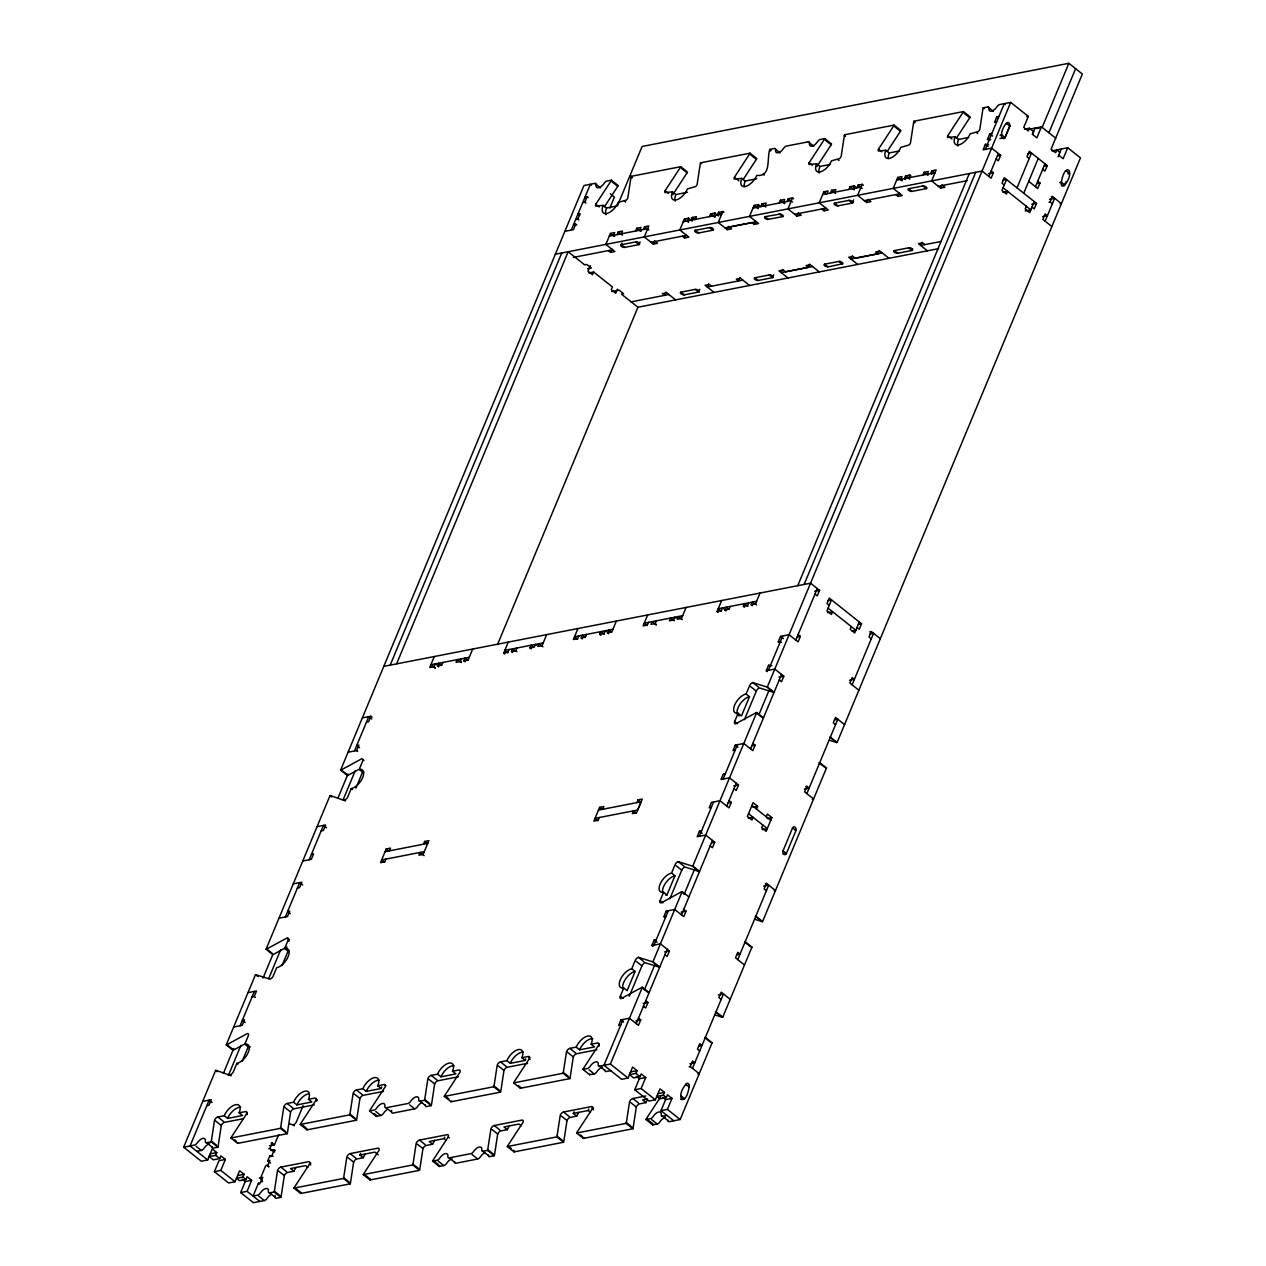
<?xml version="1.0" encoding="UTF-8"?>
<svg xmlns="http://www.w3.org/2000/svg" width="1266" height="1266" viewBox="0 0 1266 1266"><rect width="100%" height="100%" fill="white"/><g stroke="black" fill="none" stroke-linecap="round" stroke-linejoin="round"><path stroke-width="1.5" d="M391.621 1110.345L391.621 1112.339A3.307 1.63 -51.5 0 0 392.871 1113.115L414.662 1108.858A3.307 1.63 -51.5 0 0 416.846 1107.418L418.65 1105.076A6.615 3.26 -51.5 0 1 421.625 1102.686M425.487 1105.076L425.487 1105.74A3.307 1.63 -51.5 0 0 426.737 1106.516L431.231 1105.629A3.307 1.63 -51.5 0 0 431.469 1104.87L434.665 1083.933A3.307 1.63 -51.5 0 1 437.941 1080.768L458.292 1076.796M454.636 1161.808L454.636 1162.473A3.307 1.63 -51.5 0 0 455.887 1163.248L477.693 1158.991A3.307 1.63 -51.5 0 0 479.861 1157.551L481.666 1155.193A6.615 3.26 -51.5 0 1 484.656 1152.82M509.47 1125.854A11.568 5.697 -51.5 0 0 507.381 1129.652L500.972 1130.886A3.307 1.63 -51.5 0 0 497.696 1134.051L494.5 1154.988A3.307 1.63 -51.5 0 1 494.262 1155.763L489.768 1156.633A3.307 1.63 -51.5 0 1 488.518 1155.874L488.518 1155.193M231.251 1075.689L216.169 1070.403A3.307 1.63 -51.5 0 0 215.616 1070.403L183.649 1147.202L194.537 1145.081A3.307 1.63 -51.5 0 0 197.322 1142.85A6.615 3.26 -51.5 0 1 202.861 1138.403A6.615 3.26 -51.5 0 1 205.361 1141.283A3.307 1.63 -51.5 0 0 206.611 1142.723L211.121 1141.853A3.307 1.63 -51.5 0 0 211.359 1141.077L214.54 1120.141A3.307 1.63 -51.5 0 1 217.831 1116.976L224.224 1115.726A11.568 5.697 -51.5 0 1 235.698 1104.664A11.568 5.697 -51.5 0 1 239.163 1112.814L242.534 1115.504L227.595 1118.416L224.224 1115.726M243.072 1118.748L224.573 1122.341A3.307 1.63 -51.5 0 0 221.297 1125.506L218.1 1146.442A3.307 1.63 -51.5 0 1 217.863 1147.218L213.368 1148.088A3.307 1.63 -51.5 0 1 212.118 1146.648M239.163 1112.814L245.557 1111.564A3.307 1.63 -51.5 0 1 246.554 1113.906L231.346 1137.185A3.307 1.63 -51.5 0 0 230.918 1137.992L280.419 1128.338A3.307 1.63 -51.5 0 0 280.656 1127.579L283.853 1106.626A3.307 1.63 -51.5 0 1 287.129 1103.461L293.538 1102.227A11.568 5.697 -51.5 0 1 305.011 1091.15A11.568 5.697 -51.5 0 1 308.477 1099.315L311.847 1101.99L296.909 1104.902L293.538 1102.227M259.419 1178.013L262.822 1177.348L260.543 1182.84L258.406 1183.267L253.073 1196.085L257.568 1195.199A3.307 1.63 -51.5 0 0 260.337 1192.983A6.615 3.26 -51.5 0 1 265.892 1188.537A6.615 3.26 -51.5 0 1 268.392 1191.417A3.307 1.63 -51.5 0 0 269.642 1192.857L274.136 1191.971A3.307 1.63 -51.5 0 0 274.374 1191.211L277.571 1170.275A3.307 1.63 -51.5 0 1 280.846 1167.11L308.587 1161.697A3.307 1.63 -51.5 0 1 309.584 1164.024L310.708 1164.926M314.221 1104.87L293.886 1108.842A3.307 1.63 -51.5 0 0 290.61 1112.007L287.414 1132.943A3.307 1.63 -51.5 0 1 287.176 1133.703L237.676 1143.356L230.918 1137.992M296.102 1167.442A11.568 5.697 -51.5 0 0 293.997 1171.224L287.604 1172.474A3.307 1.63 -51.5 0 0 284.328 1175.639L281.131 1196.576A3.307 1.63 -51.5 0 1 280.894 1197.351L276.399 1198.222A3.307 1.63 -51.5 0 1 275.149 1196.781A6.615 3.26 -51.5 0 0 275.149 1195.452M308.477 1099.315L314.87 1098.065A3.307 1.63 -51.5 0 1 315.867 1100.391L300.643 1123.67A3.307 1.63 -51.5 0 0 300.232 1124.477L349.733 1114.84A3.307 1.63 -51.5 0 0 349.97 1114.064L353.167 1093.128A3.307 1.63 -51.5 0 1 356.442 1089.963L362.851 1088.713A11.568 5.697 -51.5 0 1 374.309 1077.635A11.568 5.697 -51.5 0 1 377.774 1085.801L381.161 1088.491A11.568 5.697 -51.5 0 0 381.715 1086.924M309.584 1164.024L294.361 1187.318A3.307 1.63 -51.5 0 0 293.949 1188.109L343.45 1178.472A3.307 1.63 -51.5 0 0 343.687 1177.697L346.884 1156.76A3.307 1.63 -51.5 0 1 350.16 1153.595L377.901 1148.183A3.307 1.63 -51.5 0 1 378.882 1150.525L363.674 1173.804A3.307 1.63 -51.5 0 0 363.263 1174.611L370.004 1179.975L419.505 1170.338A3.307 1.63 -51.5 0 0 419.758 1169.562L422.939 1148.626A3.307 1.63 -51.5 0 1 426.215 1145.461L432.624 1144.211A11.568 5.697 -51.5 0 1 434.729 1140.429M383.535 1091.371L363.2 1095.327A3.307 1.63 -51.5 0 0 359.924 1098.492L356.727 1119.429A3.307 1.63 -51.5 0 1 356.49 1120.204L306.989 1129.858L300.232 1124.477M365.415 1153.927A11.568 5.697 -51.5 0 0 363.31 1157.725L356.917 1158.96A3.307 1.63 -51.5 0 0 353.641 1162.125L350.445 1183.077A3.307 1.63 -51.5 0 1 350.207 1183.837L300.707 1193.49L293.949 1188.109M363.263 1174.611L412.763 1164.957A3.307 1.63 -51.5 0 0 413.001 1164.198L416.197 1143.245A3.307 1.63 -51.5 0 1 419.473 1140.096L447.215 1134.684A3.307 1.63 -51.5 0 1 448.196 1137.01L449.319 1137.912M377.774 1085.801L384.184 1084.551A3.307 1.63 -51.5 0 1 385.165 1086.893L369.957 1110.171A3.307 1.63 -51.5 0 0 369.545 1110.978L374.04 1110.092A3.307 1.63 -51.5 0 0 376.208 1108.652L378.028 1106.31A6.615 3.26 -51.5 0 1 384.864 1104.965L384.864 1106.975A3.307 1.63 -51.5 0 0 386.114 1107.75L407.921 1103.493A3.307 1.63 -51.5 0 0 410.089 1102.053L411.893 1099.695A6.615 3.26 -51.5 0 1 418.745 1098.366L418.73 1100.376A3.307 1.63 -51.5 0 0 419.98 1101.135L424.49 1100.265A3.307 1.63 -51.5 0 0 424.727 1099.489L427.924 1078.553A3.307 1.63 -51.5 0 1 431.2 1075.388L437.593 1074.138A11.568 5.697 -51.5 0 1 449.066 1063.076A11.568 5.697 -51.5 0 1 452.532 1071.242L455.902 1073.916L440.979 1076.828L437.593 1074.138M672.8 194.679L687.058 172.856A3.307 1.63 -51.5 0 0 687.485 172.049L680.728 166.685L631.228 176.322A3.307 1.63 -51.5 0 0 630.99 177.098L627.794 198.034A3.307 1.63 -51.5 0 1 626.354 200.091L618.109 202.449A11.568 5.713 -51.5 0 1 606.636 213.527A11.568 5.713 -51.5 0 1 603.17 205.361L595.606 206.089A3.307 1.63 -51.5 0 1 595.78 204.269L611.003 180.991A3.307 1.63 -51.5 0 0 611.415 180.183L618.172 185.564A3.307 1.63 -51.5 0 1 617.761 186.355L604.436 206.738M452.532 1071.242L458.925 1069.992A3.307 1.63 -51.5 0 1 459.922 1072.318L444.714 1095.596A3.307 1.63 -51.5 0 0 444.287 1096.403L493.787 1086.75A3.307 1.63 -51.5 0 0 494.041 1085.991L497.221 1065.054A3.307 1.63 -51.5 0 1 500.497 1061.889L506.906 1060.639A11.568 5.697 -51.5 0 1 518.38 1049.561A11.568 5.697 -51.5 0 1 521.845 1057.727L525.216 1060.417A11.568 5.697 -51.5 0 0 525.77 1058.851M448.196 1137.01L432.988 1160.289A3.307 1.63 -51.5 0 0 432.561 1161.096L437.071 1160.226A3.307 1.63 -51.5 0 0 439.239 1158.786L441.043 1156.428A6.615 3.26 -51.5 0 1 447.895 1155.098L447.879 1157.092A3.307 1.63 -51.5 0 0 449.145 1157.868L470.936 1153.627A3.307 1.63 -51.5 0 0 473.104 1152.187L474.924 1149.829A6.615 3.26 -51.5 0 1 481.76 1148.499L481.76 1150.493A3.307 1.63 -51.5 0 0 483.011 1151.269L487.505 1150.398A3.307 1.63 -51.5 0 0 487.742 1149.623L490.939 1128.686A3.307 1.63 -51.5 0 1 494.215 1125.521L521.956 1120.109A3.307 1.63 -51.5 0 1 522.953 1122.451L507.729 1145.73A3.307 1.63 -51.5 0 0 507.318 1146.537L514.075 1151.902L563.576 1142.248A3.307 1.63 -51.5 0 0 563.813 1141.489L567.01 1120.552A3.307 1.63 -51.5 0 1 570.286 1117.387L576.679 1116.137A11.568 5.697 -51.5 0 1 578.784 1112.339M527.606 1063.298L507.255 1067.254A3.307 1.63 -51.5 0 0 503.979 1070.419L500.782 1091.355A3.307 1.63 -51.5 0 1 500.545 1092.131L451.044 1101.768L444.287 1096.403M521.845 1057.727L528.239 1056.477A3.307 1.63 -51.5 0 1 529.235 1058.803L514.012 1082.098A3.307 1.63 -51.5 0 0 513.6 1082.889L563.101 1073.252A3.307 1.63 -51.5 0 0 563.338 1072.476L566.535 1051.54A3.307 1.63 -51.5 0 1 569.811 1048.375L576.22 1047.124A11.568 5.697 -51.5 0 1 587.693 1036.063A11.568 5.697 -51.5 0 1 591.159 1044.213L594.529 1046.903L579.591 1049.815L576.22 1047.124M507.318 1146.537L556.818 1136.884A3.307 1.63 -51.5 0 0 557.056 1136.108L560.252 1115.172A3.307 1.63 -51.5 0 1 563.528 1112.007L591.269 1106.611A3.307 1.63 -51.5 0 1 592.251 1108.937L593.39 1109.839M596.903 1049.783L576.568 1053.755A3.307 1.63 -51.5 0 0 573.292 1056.904L570.096 1077.857A3.307 1.63 -51.5 0 1 569.858 1078.616L520.358 1088.269L513.6 1082.889M813.848 146.302L808.214 141.839L786.408 146.081A3.307 1.63 -51.5 0 0 784.24 147.521L783.638 148.312A6.615 3.26 -51.5 0 1 778.099 152.759A6.615 3.26 -51.5 0 1 775.599 149.879A3.307 1.63 -51.5 0 0 774.349 148.439L769.76 149.515A3.276 1.614 -51.5 0 0 769.601 150.084C766.769 158.946 771.405 176.892 756.736 175.436A11.568 5.697 -51.5 0 1 745.263 186.498A11.568 5.697 -51.5 0 1 741.797 178.348L734.217 179.076A3.307 1.63 -51.5 0 1 734.407 177.256L749.614 153.977A3.307 1.63 -51.5 0 0 750.042 153.17L756.783 158.535A3.307 1.63 -51.5 0 1 756.372 159.342L743.063 179.725M592.251 1108.937L577.043 1132.215A3.307 1.63 -51.5 0 0 576.631 1133.023L626.132 1123.369A3.307 1.63 -51.5 0 0 626.369 1122.61L629.566 1101.673A3.307 1.63 -51.5 0 1 632.842 1098.508L645.787 1095.976M646.91 1100.724A11.568 5.697 -51.5 0 0 645.992 1102.623L639.599 1103.873A3.307 1.63 -51.5 0 0 636.307 1107.038L633.127 1127.974A3.307 1.63 -51.5 0 1 632.889 1128.75L583.389 1138.387L576.631 1133.023M887.118 151.635L900.427 131.268A3.307 1.63 -51.5 0 0 900.854 130.461L894.097 125.097L844.596 134.75A3.307 1.63 -51.5 0 0 844.359 135.509L841.162 156.446A3.307 1.63 -51.5 0 1 839.722 158.519L831.477 160.861A11.568 5.697 -51.5 0 1 820.02 171.939A11.568 5.697 -51.5 0 1 816.554 163.773L808.974 164.517A3.307 1.63 -51.5 0 1 809.164 162.681L824.372 139.402A3.307 1.63 -51.5 0 0 824.783 138.611L831.54 143.976A3.307 1.63 -51.5 0 1 831.129 144.783L816.855 166.606M956.431 138.136L969.74 117.754A3.307 1.63 -51.5 0 0 970.152 116.963L963.41 111.582L913.91 121.235A3.244 1.598 -51.5 0 0 913.704 121.821L910.476 142.947A3.307 1.63 -51.5 0 1 909.035 145.004L900.791 147.362A11.568 5.697 -51.5 0 1 889.318 158.424A11.568 5.697 -51.5 0 1 885.852 150.274L878.288 151.002A3.307 1.63 -51.5 0 1 878.462 149.182L893.685 125.904A3.307 1.63 -51.5 0 0 894.097 125.097M1009.952 125.73C1008.543 115.981 1000.583 130.873 1001.675 134.829A2.485 1.867 78.9 0 0 1002.498 138.231A2.485 1.867 78.9 0 0 1005.046 137.503L1009.952 125.73L1005.046 137.503L999.934 138.516M993.335 111.329L987.717 106.85L983.144 107.927A3.276 1.614 -51.5 0 0 982.97 108.496L979.789 129.433A3.307 1.63 -51.5 0 1 978.349 131.506L970.104 133.848A11.568 5.713 -51.5 0 1 958.631 144.925A11.568 5.713 -51.5 0 1 955.165 136.76L947.585 137.488A3.307 1.63 -51.5 0 1 947.775 135.668L962.983 112.389A3.307 1.63 -51.5 0 0 963.41 111.582M243.832 1044.497L233.64 1050.036A3.307 1.63 -51.5 0 1 232.976 1050.274L226.234 1044.893L255.431 974.741A3.307 1.63 -51.5 0 1 256.001 974.741L269.943 979.124A3.307 1.63 -51.5 0 0 273.219 975.959L276.653 967.73A11.568 5.697 -51.5 0 0 288.126 956.653A11.568 5.697 -51.5 0 0 284.66 948.487L288.094 940.242A3.307 1.63 -51.5 0 0 287.097 937.916L266.715 948.994A3.307 1.63 -51.5 0 1 266.05 949.231L272.807 954.611A3.307 1.63 -51.5 0 0 273.456 954.374L287.05 946.984M266.05 949.231L329.983 795.649A3.307 1.63 -51.5 0 1 330.537 795.649L345.618 800.935M358.199 769.728L348.008 775.283A3.307 1.63 -51.5 0 1 347.359 775.504L340.601 770.139L583.942 185.532L594.846 183.412L600.48 187.89M240.081 1025.745L254.371 991.405M285.356 916.98L299.646 882.639L302.653 885.029M309.189 859.741L323.479 825.4L326.486 827.79M354.448 750.991L368.754 716.635L371.745 719.025M390.197 665.125L561.756 252.978M571.283 230.08L590.352 184.298L591.475 185.184M252.092 996.896L254.229 996.484L256.507 990.993L247.978 992.655M348.055 752.226L356.585 750.564L358.879 745.073L356.743 745.484L359.56 747.731M372.014 717.126L370.891 716.224L368.596 721.715L366.46 722.142M576.837 225.063L575.698 224.177L573.419 229.668L564.889 231.33M575.666 219.556L577.802 219.145L580.097 213.637L577.961 214.065L579.638 215.394M582.724 202.607L584.86 202.196L587.139 196.705L588.263 197.591M223.417 1073.267L233.719 1048.485M263.059 978.032L272.855 954.469M338.18 797.533L347.992 773.969M396.59 663.875L568.149 251.728L584.67 264.879L586.807 264.467L591.317 268.044L587.582 268.772M228.339 1075.562L240.856 1045.463M268.693 978.586L280.767 949.595M343.086 799.906L355.145 770.915M226.234 1044.893A3.307 1.63 -51.5 0 0 226.883 1044.672L247.281 1033.578A3.307 1.63 -51.5 0 1 248.263 1035.92L244.829 1044.149A11.568 5.697 -51.5 0 1 248.294 1052.315A11.568 5.697 -51.5 0 1 236.837 1063.393L233.403 1071.637A3.307 1.63 -51.5 0 1 230.127 1074.802M340.601 770.139A3.307 1.63 -51.5 0 0 341.25 769.902L361.649 758.825A3.307 1.63 -51.5 0 1 362.646 761.151L359.212 769.396A11.568 5.697 -51.5 0 1 362.677 777.561A11.568 5.697 -51.5 0 1 351.204 788.623L347.77 796.868A3.307 1.63 -51.5 0 1 344.494 800.033M242.202 1061.272L248.215 1046.84A11.568 5.697 -51.5 0 1 250.415 1046.887M282.033 965.594L288.031 951.177A11.568 5.697 -51.5 0 1 289.202 951.067M355.92 788.101L362.582 772.086A11.568 5.697 -51.5 0 1 363.753 771.975M183.649 1147.202L201.278 1161.223L207.671 1159.973L212.245 1148.99L216.755 1152.566L215.616 1155.32L209.206 1156.57L210.346 1153.817L216.755 1152.566M609.832 208.083L614.406 197.1L610.307 193.825M590.288 265.686L588.01 271.177L592.504 274.754L593.643 272.016L612.412 286.923L611.256 289.677L615.767 293.253L617.476 289.139M209.206 1156.57L213.337 1159.846L219.73 1158.596L220.885 1155.842L225.38 1159.434L220.806 1170.417L214.413 1171.667L218.986 1160.685L225.38 1159.434M617.65 205.234L642.115 146.46L1068.852 63.3L1082.351 74.045L1051.097 149.151L1055.591 152.727L1056.746 149.974L1059.769 152.395M434.285 656.532L429.712 667.514L433.985 666.691L435.108 667.578M605.86 244.401L610.418 233.403L614.69 232.564L613.551 235.318L614.675 236.204M433.985 666.691L435.124 663.938L436.248 664.84M438.669 666.897L437.545 665.995L438.685 663.242L441.502 665.489M617.112 234.621L618.251 231.868L622.508 231.045L621.369 233.783M608.345 250.605L610.608 252.393L611.969 249.101M442.958 662.419L441.802 665.156L437.545 665.995M622.002 243.072L621.068 244.813A2.5 1.092 22.6 0 0 620.688 245.351A2.5 1.092 22.6 0 0 621.97 246.759A2.5 1.092 22.6 0 0 624.391 247.456L639.203 244.56A2.5 1.092 22.6 0 0 639.567 244.037L639.504 243.768A2.5 1.092 22.6 0 0 637.637 242.281M214.413 1171.667L228.624 1182.982L235.033 1181.732L239.606 1170.749L244.101 1174.326L242.961 1177.063L236.568 1178.314L239.591 1180.735L246 1179.485L247.139 1176.731L251.649 1180.323L247.06 1191.306L240.667 1192.556L245.24 1181.558L251.649 1180.323M635.595 231.013L636.735 228.276L641.007 227.437L639.868 230.19L640.992 231.077M461.267 662.308L457.168 659.649L456.029 662.387L460.302 661.564L461.441 658.811M464.986 661.754L463.862 660.868L465.002 658.114L467.819 660.361M643.413 229.494L644.568 226.741L648.825 225.918L644.267 236.916L653.272 244.085L657.545 243.246L655.297 241.458M389.342 850.847L390.498 848.109L386.225 848.932L380.496 862.684L384.769 861.845L385.908 859.092M640.074 241.901L638.934 244.639L635.548 241.948L621.321 244.718L624.692 247.408M472.693 649.047L468.119 660.029L463.862 660.868M268.819 1148.705L269.88 1148.499L272.174 1143.008L274.421 1144.796L278.662 1134.589M270.56 1163.058L267.743 1160.827L269.848 1155.779L273.108 1156.269M271.984 1155.367L274.263 1149.876L275.387 1150.762M653.272 244.085L654.649 240.777M303.112 1105.693L296.418 1121.755A3.307 1.63 -51.5 0 1 293.142 1124.92L289.661 1123.828M497.491 644.6L637.937 307.227L621.448 294.123L623.568 293.696L619.074 290.12L611.605 291.576M423.493 844.2L424.632 841.447L428.889 840.624L423.176 854.36L418.904 855.199L420.059 852.445L424.11 855.674M504.817 654L503.678 653.098L508.267 642.115M689.78 219.05L688.657 218.148L684.4 218.986L679.826 229.985L688.831 237.153L684.574 237.976L682.327 236.188M509.09 649.521L507.951 652.275L503.678 653.098M687.517 220.901L688.657 218.148M512.635 652.481L511.511 651.579L512.651 648.825L515.468 651.072M695.335 219.382L696.49 216.628L692.217 217.451L691.078 220.205L692.201 221.107M684.574 237.976L685.95 234.685M511.511 651.579L515.768 650.74L516.924 648.002M665.995 292.066L664.618 295.358L662.371 293.57L666.644 292.747L675.648 299.9M531.119 648.872L529.995 647.97L531.15 645.233L532.828 646.578M709.561 216.597L710.701 213.859L714.974 213.02L716.097 213.922M714.974 213.02L713.834 215.774L714.958 216.66M723.93 212.387L722.807 211.501L718.534 212.324L717.395 215.078L718.518 215.98M546.659 634.63L542.085 645.613L537.828 646.451L538.968 643.698L542.908 646.831M722.807 211.501L718.233 222.499L727.238 229.668L731.511 228.829L729.263 227.041L752.004 222.594L754.251 224.383L758.524 223.544L749.519 216.391L754.093 205.393L758.366 204.57L759.489 205.456M680.981 292.177L680.712 292.256A2.5 1.092 22.6 0 0 681.045 293.823A2.5 1.092 22.6 0 0 684.036 294.899L698.579 292.082L699.718 289.328M727.238 229.668L728.615 226.361M708.596 283.885L707.283 287.034L742.841 280.103M577.945 628.522L573.387 639.52L577.66 638.681L578.799 635.943M757.21 207.308L758.366 204.57M582.328 638.887L581.205 638.001L582.36 635.247L585.161 637.478M760.771 206.627L761.91 203.873L766.183 203.051L765.044 205.788M754.251 224.383L755.628 221.091M586.617 634.408L585.478 637.162L581.205 638.001M739.961 277.65L738.584 280.941L736.337 279.153L740.61 278.33L749.614 285.483M600.828 635.295L599.704 634.393L600.844 631.639L604.214 634.329M779.27 203.019L780.41 200.265L784.683 199.442L783.527 202.18L784.651 203.082M608.645 633.76L607.522 632.873L608.661 630.12L611.478 632.351M787.088 201.5L788.227 198.746L792.5 197.907L793.624 198.809M616.352 621.036L611.795 632.035L607.522 632.873M792.5 197.907L787.927 208.906L796.931 216.059L801.204 215.236L798.941 213.448M796.931 216.059L798.308 212.767M773.684 274.912L772.545 277.665L758.318 280.435L754.694 277.84M782.562 269.484L781.249 272.617L812.55 266.525M647.654 614.944L643.081 625.942L647.353 625.103L648.493 622.35M826.92 193.73L828.059 190.976L823.802 191.815L819.229 202.813L828.233 209.982L823.976 210.805L821.729 209.017M830.48 193.033L831.62 190.296L835.892 189.457L834.737 192.21M823.976 210.805L825.337 207.513M656.279 625.024L652.053 621.669L650.914 624.407L655.171 623.584L656.326 620.831M788.022 277.998L779.017 270.845L783.29 270.006L785.537 271.794L808.309 267.379L809.686 264.072M848.964 189.441L850.103 186.688L854.376 185.849L855.5 186.751M854.376 185.849L853.237 188.602L854.36 189.504M856.797 187.906L857.937 185.168L862.193 184.33L863.333 185.232M602.711 809.275L603.866 806.521L599.593 807.36L593.881 821.096L598.138 820.257L599.293 817.519M838.076 205.836L837.76 205.867A2.5 1.092 22.6 0 1 834.769 204.791A2.5 1.092 22.6 0 1 834.421 203.209L838.06 205.82L852.303 203.066L853.601 199.901M686.061 607.458L681.488 618.457L677.231 619.28L678.37 616.542L682.311 619.675M862.193 184.33L857.636 195.328L866.64 202.497L870.913 201.658L868.666 199.87M866.64 202.497L868.017 199.205M852.255 255.89L850.958 259.039L882.244 252.931M636.861 802.612L638.001 799.875L642.273 799.036L636.545 812.772L632.288 813.611L633.427 810.857L636.133 813.009M718.186 612.412L717.062 611.525L721.636 600.527M902.009 180.215L900.886 179.313L902.025 176.575L897.768 177.398L893.21 188.397L902.215 195.565L897.942 196.388L895.695 194.6M726.004 610.892L724.88 609.99L726.019 607.253L728.836 609.484M910.982 175.942L909.858 175.04L905.586 175.879L904.446 178.617L905.57 179.519M897.942 196.388L899.319 193.097M730.292 606.414L729.153 609.168L724.88 609.99M908.703 177.794L909.858 175.04M938.628 248.627L857.699 264.404L848.726 257.267L852.999 256.428L855.246 258.232L877.987 253.786L879.364 250.478M744.503 607.284L743.364 606.398L744.519 603.645L747.889 606.335M922.93 175.024L924.085 172.271L928.342 171.432L927.203 174.186M748.776 602.806L747.636 605.559L743.364 606.398M752.32 605.765L751.197 604.863L752.336 602.125L755.153 604.357M931.618 180.911L936.175 169.913L931.903 170.752L930.763 173.489L931.887 174.392M751.197 604.863L755.47 604.04L760.043 593.042M912.628 248.848L911.931 250.494L897.404 253.311A2.5 1.092 22.6 0 1 894.413 252.235A2.5 1.092 22.6 0 1 894.065 250.652L908.893 247.788M931.602 180.911L940.622 188.08L941.983 184.789M921.965 242.312L920.651 245.446L941.239 241.442M648.445 992.845A3.307 1.63 -51.5 0 1 649.11 992.607L642.353 987.243A3.307 1.63 -51.5 0 0 641.688 987.48L621.305 998.558A3.307 1.63 -51.5 0 1 620.308 996.231L623.742 987.986A11.568 5.697 -51.5 0 1 620.277 979.821A11.568 5.697 -51.5 0 1 631.75 968.759L635.184 960.514A3.307 1.63 -51.5 0 1 638.46 957.349L652.401 961.733A3.307 1.63 -51.5 0 0 652.971 961.733L659.713 967.097A3.307 1.63 -51.5 0 1 659.159 967.113L645.201 962.714A3.307 1.63 -51.5 0 0 641.925 965.879L629.297 996.247M688.609 897.04A3.307 1.63 -51.5 0 1 688.926 896.945L682.168 891.581A3.307 1.63 -51.5 0 0 681.519 891.802L661.121 902.895A3.307 1.63 -51.5 0 1 660.124 900.569L663.558 892.324A11.568 5.697 -51.5 0 1 660.092 884.159A11.568 5.697 -51.5 0 1 671.566 873.081L675 864.836A3.307 1.63 -51.5 0 1 678.275 861.687L692.233 866.071A3.307 1.63 -51.5 0 0 692.787 866.071L699.544 871.435A3.307 1.63 -51.5 0 1 698.974 871.451L685.033 867.052A3.307 1.63 -51.5 0 0 681.757 870.217L669.856 898.797M762.812 718.091A3.307 1.63 -51.5 0 1 763.477 717.854L756.72 712.473A3.307 1.63 -51.5 0 0 756.071 712.711L735.673 723.804A3.307 1.63 -51.5 0 1 734.676 721.462L738.11 713.217A11.568 5.697 -51.5 0 1 734.644 705.067A11.568 5.697 -51.5 0 1 746.117 693.99L749.551 685.745A3.307 1.63 -51.5 0 1 752.827 682.58L766.785 686.979A3.307 1.63 -51.5 0 0 767.338 686.979L774.096 692.344A3.307 1.63 -51.5 0 1 773.526 692.344L759.584 687.96A3.307 1.63 -51.5 0 0 756.308 691.125L744.408 719.689M631.75 968.759L635.121 971.433L627.113 990.677L623.742 987.986M665.758 895.109A11.568 5.697 -51.5 0 0 666.945 894.999L674.952 875.771L671.566 873.081M746.117 693.99L749.488 696.68L741.496 715.907L738.11 713.217M797.738 585.699L969.297 173.553M638.491 1018.117L640.738 1019.905L638.444 1025.397L629.439 1018.244L620.91 1019.905L618.631 1025.397L620.751 1024.985M653.019 946.382L651.879 945.496L654.174 939.989L656.31 939.578M665.014 917.533L663.89 916.647L666.185 911.14L674.715 909.479L683.719 916.647L686.014 911.156L683.751 909.352M701.586 830.812L699.449 831.24L697.155 836.731L705.7 835.069L714.704 842.222L712.41 847.729L710.163 845.941M752.859 743.364L755.106 745.152L752.827 750.643L743.822 743.474L735.277 745.152L732.998 750.643L735.135 750.232M767.386 671.629L766.262 670.727L768.541 665.236L771.801 665.71M779.397 642.78L778.274 641.878L780.552 636.387L789.082 634.725L798.086 641.878L800.381 636.387L798.134 634.598M988.635 144.815L985.375 144.34L983.096 149.831L991.626 148.169L1000.631 155.322L998.336 160.829L996.089 159.025M988.604 140.194L987.48 139.292L989.759 133.8L991.895 133.389M998.953 116.44L996.817 116.852L994.522 122.359L996.658 121.932M623.046 1019.494L603.977 1065.276L621.622 1079.312L628.015 1078.062L632.589 1067.064L637.099 1070.656L635.943 1073.394L629.55 1074.644L630.69 1071.891L637.099 1070.656M654.016 945.069L668.321 910.729M699.291 836.32L713.597 801.964M723.123 779.081L737.413 744.725M768.399 670.315L782.689 635.975M804.132 584.449L975.69 172.318M985.217 149.42L1004.286 103.622L1010.679 102.372L1028.324 116.393L1023.735 127.391L1028.245 130.968L1029.385 128.214L1033.515 131.506L1032.376 134.243L1036.87 137.836L1041.443 126.837L1055.67 138.152M591.159 1044.213L597.552 1042.978A3.307 1.63 -51.5 0 1 598.549 1045.305L583.325 1068.583A3.307 1.63 -51.5 0 0 582.914 1069.39L587.408 1068.504A3.307 1.63 -51.5 0 0 590.193 1066.288A6.615 3.26 -51.5 0 1 595.732 1061.842A6.615 3.26 -51.5 0 1 598.232 1064.722A3.307 1.63 -51.5 0 0 599.483 1066.162L610.386 1064.041L642.353 987.243M652.971 961.733L682.168 891.581M692.787 866.071L756.72 712.473M767.338 686.979L1010.679 102.372M644.489 989.569L654.807 964.787M684.146 894.302L694.702 868.919M759.284 713.802L769.079 690.239M636.197 1023.608L667.182 949.199M681.472 914.859L712.442 840.434M726.747 806.094L736.274 783.195M750.564 748.855L781.549 674.43M795.839 640.09L817.282 588.579M988.841 176.433L998.383 153.534M645.723 1000.71L647.986 1002.514L645.692 1008.005L643.445 1006.217M651.879 945.496L660.425 943.835L669.429 950.988L667.135 956.479L664.887 954.691M729.026 800.603L731.289 802.391L728.994 807.882L719.99 800.729L711.46 802.391L709.166 807.882L711.302 807.471M725.402 773.573L723.282 774.001L720.987 779.492L729.517 777.83L738.521 784.983L736.242 790.475L733.979 788.686M766.262 670.727L774.792 669.065L783.796 676.234L781.502 681.725L779.255 679.937M383.788 666.375L810.541 583.199L819.545 590.367L817.25 595.859L815.003 594.07M991.136 170.942L993.383 172.73L991.088 178.221L982.1 171.068L555.347 254.229M629.55 1074.644L633.68 1077.92L640.074 1076.686L641.213 1073.932L645.723 1077.508L641.15 1088.507L634.741 1089.757L639.314 1078.759L645.723 1077.508M1032.47 134.402L1035.05 128.088M756.467 809.006L757.606 806.268L753.112 802.676L747.383 816.428L751.893 820.004L753.033 817.25L748.238 818.184M1017.009 187.859L1031.489 153.059L1027.755 153.787M1042.171 127.407L1068.852 63.3M1023.751 193.223L1038.247 158.424M1048.913 132.788L1075.609 68.665M762.797 825.005L761.641 827.758L766.152 831.335L771.864 817.599L767.37 814.022L766.215 816.776M851.353 626.638L850.214 629.392L854.708 632.968L859.298 622.002M1026.346 206.263L1025.207 209.001L1029.701 212.593L1034.306 201.626M634.741 1089.757L648.967 1101.056L655.377 1099.822L659.95 1088.823L664.444 1092.4L663.305 1095.153L656.896 1096.403L659.934 1098.809L666.343 1097.559L667.483 1094.821L671.977 1098.397L667.404 1109.396L661.01 1110.63L665.584 1099.648L671.977 1098.397M1035.461 186.688L1044.988 163.805M1037.756 181.196L1040.003 182.984L1037.709 188.492L1028.704 181.323M1029.195 158.551L1026.948 156.762L1029.242 151.271L1047.251 165.593L1044.956 171.084L1042.709 169.296M829.246 605.401L826.983 603.613L829.277 598.106L861.545 623.774L859.25 629.265L857.003 627.477M1004.223 185.01L1001.976 183.222L1004.27 177.731L1036.522 203.383L1034.243 208.89L1031.996 207.086M1058.075 156.857L1061.304 148.977L1067.713 147.726L1080.468 157.87L837.111 742.477A3.307 1.63 -51.5 0 1 836.557 742.477L829.578 740.278M1067.713 147.726L1063.139 158.725L1058.629 155.132M689.147 1066.795L690.223 1066.573L692.502 1061.082L694.765 1062.87L689.954 1063.804M774.191 890.821L775.472 890.568L766.468 883.399L764.173 888.906L766.436 890.694M804.337 789.05L809.132 788.117L806.885 786.328L804.59 791.82L813.595 798.973L812.313 799.226M880.313 638.697L871.309 631.544L869.014 637.035L871.277 638.824M1049.039 202.212L1050.115 202.006L1052.394 196.499L1061.399 203.668L1060.117 203.921M685.792 1084.392C674.572 1097.543 685.128 1109.396 689.179 1087.083A2.485 1.867 79 0 0 688.34 1083.68A2.485 1.867 79 0 0 685.792 1084.392L689.179 1087.083M692.47 1068.362L723.44 993.952L718.328 994.949M737.746 959.612L768.715 885.203L763.604 886.2M783.021 850.847L792.548 827.948A2.485 1.867 79 0 1 795.095 827.236A2.485 1.867 79 0 1 795.918 830.638L786.392 853.537A2.485 1.867 79 0 1 783.844 854.249A2.485 1.867 79 0 1 783.021 850.847L786.392 853.537L783.195 854.154M806.838 793.608L837.823 719.199L834.405 719.863M852.113 684.843L873.556 633.332L869.821 634.06M1045.115 221.186L1054.641 198.303L1049.53 199.3M1061.494 185.58L1064.69 184.947C1075.926 171.796 1065.371 159.943 1061.319 182.272A2.485 1.867 78.9 0 0 1062.142 185.675A2.485 1.867 78.9 0 0 1064.69 184.947L1066.004 181.798M668.005 1120.22A3.307 1.63 -51.5 0 0 669.255 1121.66L680.159 1119.54L712.125 1042.741L705.368 1037.376A3.307 1.63 -51.5 0 0 704.719 1037.598L705.842 1038.5M715.211 1015.047L722.19 1017.231A3.307 1.63 -51.5 0 0 722.744 1017.231L751.957 947.079L745.199 941.698A3.307 1.63 -51.5 0 0 744.883 941.793M755.027 919.369L762.005 921.569A3.307 1.63 -51.5 0 0 762.575 921.569L826.492 767.971L819.751 762.607A3.307 1.63 -51.5 0 0 819.418 762.702M687.485 192.274L675.87 194.537L672.483 191.846L664.919 192.59A3.307 1.63 -51.5 0 1 665.093 190.77L680.317 167.476A3.307 1.63 -51.5 0 0 680.728 166.685M660.615 1096.894L646.356 1118.717A3.307 1.63 -51.5 0 0 645.945 1119.524L652.686 1124.888L657.196 1124.018A3.307 1.63 -51.5 0 0 659.966 1121.787A6.615 3.26 -51.5 0 1 665.52 1117.34M782.594 216.628L782.847 216.549A2.469 1.076 22.6 0 0 782.799 215.252A2.469 1.076 22.6 0 0 780.362 214.001L764.981 216.723L764.569 217.863A2.485 1.076 22.6 0 0 767.655 219.429L782.594 216.628L779.207 213.954M824.672 264.183L824.198 264.388A2.469 1.076 22.6 0 0 825.495 266.319L828.043 266.873L842.871 263.708A2.469 1.076 22.6 0 0 841.811 262.189A2.469 1.076 22.6 0 0 839.216 261.382L824.641 264.167L828.011 266.841M695.034 230.396L709.846 227.516A2.5 1.092 22.6 0 1 711.128 227.69L711.634 227.896M908.672 188.729L908.402 188.808A2.5 1.092 22.6 0 0 908.735 190.375A2.5 1.092 22.6 0 0 911.726 191.451L926.538 188.571A2.5 1.092 22.6 0 0 926.918 188.033L926.854 187.779A2.5 1.092 22.6 0 0 924.987 186.292L924.528 186.134A2.5 1.092 22.6 0 0 923.183 185.896L908.656 188.713L912.026 191.403M695.018 230.38A2.5 1.092 22.6 0 0 695.366 231.963A2.5 1.092 22.6 0 0 698.357 233.039L713.169 230.143A2.5 1.092 22.6 0 0 713.533 229.621L713.47 229.352A2.5 1.092 22.6 0 0 711.603 227.864M852.303 203.066L852.572 202.987A2.5 1.092 22.6 0 0 852.936 202.449L852.873 202.196A2.5 1.092 22.6 0 0 851.005 200.708L850.546 200.55A2.5 1.092 22.6 0 0 849.217 200.313L834.69 203.13M698.579 292.082L698.848 292.003A2.5 1.092 22.6 0 0 699.228 291.481L699.164 291.212A2.5 1.092 22.6 0 0 697.297 289.724L696.838 289.566A2.5 1.092 22.6 0 0 695.493 289.344L680.966 292.161L684.336 294.851M611.415 180.183L606.92 181.07A3.307 1.63 -51.5 0 0 604.135 183.285A6.615 3.26 -51.5 0 1 598.596 187.732A6.615 3.26 -51.5 0 1 596.096 184.852M672.483 191.846A11.568 5.697 -51.5 0 0 675.949 200.012A11.568 5.697 -51.5 0 0 687.422 188.935L695.667 186.593A3.307 1.63 -51.5 0 0 697.107 184.519L700.335 163.393A3.244 1.598 -51.5 0 1 700.541 162.823L750.042 153.17M824.783 138.611L820.289 139.482A3.307 1.63 -51.5 0 0 818.121 140.922L817.519 141.697A6.615 3.26 -51.5 0 1 811.965 146.144A6.615 3.26 -51.5 0 1 809.465 143.28A3.307 1.63 -51.5 0 0 808.214 141.839M587.139 196.705L585.003 197.116L586.126 198.002M1026.71 116.709L1028.324 116.393M603.17 205.361L606.556 208.035L617.761 205.852M741.797 178.348L745.168 181.022L756.783 178.759M829.879 164.517L819.925 166.463L816.554 163.773M885.852 150.258L889.238 152.949L899.192 151.018M955.165 136.76L958.536 139.45L968.506 137.503M1024.59 129.164L1029.385 128.214M1028.672 129.369L1041.443 126.837M1000.077 135.13L1001.675 134.829L1005.046 137.503M1036.569 128.499L1040.304 127.771M987.48 139.292L990.724 139.782M575.698 224.177L573.577 224.588L574.701 225.49M997.434 155.955L1000.631 155.322M609.294 236.156L647.701 228.671M683.26 221.74L721.667 214.255M752.954 208.146L791.361 200.661M822.663 194.568L861.07 187.083M896.629 180.168L935.036 172.682M1051.935 150.907L1061.335 149.008M988.588 173.664L993.383 172.73M573.324 257.409L612.602 249.766M651.009 242.281L686.568 235.349M724.975 227.864L756.277 221.756M794.684 214.27L825.97 208.178M864.377 200.693L899.936 193.761M938.343 186.276L967.208 180.658M1044.039 166.21L1047.251 165.593M610.608 252.393L614.865 251.57L605.844 244.385M940.622 188.08L944.879 187.241L942.632 185.453M1002.814 180.278L1006.549 179.55L1001.944 190.501L1006.438 194.094L1007.594 191.34L1002.783 192.274M1067.855 173.822L1069.469 173.505L1066.083 170.815M1036.807 183.617L1040.003 182.984M588.848 272.95L593.643 272.016M1059.721 182.573L1061.319 182.272L1064.69 184.947M1051.334 196.705L1052.394 196.499M1031.727 204.317L1036.522 203.383M1025.27 210.963L1030.872 209.871L1003.115 187.779M1042.598 216.628L1047.409 215.695L1045.146 213.907L1042.868 219.398L1051.872 226.567M631.006 301.894L668.875 294.519M754.932 277.745L769.491 274.944A2.5 1.092 22.6 0 1 770.772 275.133M637.748 307.274L819.292 271.889M857.731 264.436L819.324 271.921L810.319 264.752L806.062 265.591L808.309 267.379M469.275 657.291L430.867 664.777L435.362 668.353M543.241 642.875L504.833 650.36L507.824 652.75M612.918 629.281L574.511 636.766L577.518 639.14M682.643 615.703L644.236 623.188L647.227 625.578M756.609 601.287L718.202 608.772L721.209 611.161M814.734 591.301L819.545 590.367M529.995 647.97L534.268 647.148L535.407 644.394L536.531 645.296M599.704 634.393L603.977 633.554L605.116 630.816L606.24 631.702M717.062 611.525L721.319 610.687L722.459 607.949L723.598 608.835M827.806 600.638L831.54 599.91L826.951 610.892L831.445 614.469L832.601 611.731L827.79 612.665M362.345 717.885L370.891 716.224M858.332 624.391L861.545 623.774M797.184 637.004L800.381 636.387M778.274 641.878L781.533 642.353M852.145 630.959L855.879 630.231L828.106 608.155M869.71 631.861L871.309 631.544M779.001 677.168L783.796 676.234M849.597 680.285L854.408 679.351L852.145 677.563L849.866 683.054L858.87 690.223M317.07 826.651L325.615 824.989L323.321 830.48L321.184 830.892M751.909 745.769L755.106 745.152M311.468 854.249L313.604 853.838L311.309 859.329L302.78 860.991M385.086 851.686L427.75 843.378M598.454 810.098L641.118 801.789L637.7 810.034L595.02 818.342L598.027 820.732M733.726 785.917L738.521 784.983M424.316 851.607L381.652 859.93L384.642 862.32M293.253 883.89L301.783 882.228L299.504 887.719L297.368 888.131M805.809 786.534L806.885 786.328M728.077 803.008L731.289 802.391M752.811 807.202L757.606 806.268M767.069 818.532L771.864 817.599M278.947 918.23L287.493 916.568L289.772 911.077L287.635 911.488L290.341 913.641M762.195 829.61L767.307 828.613L748.554 813.69M711.492 842.855L714.704 842.222M765.408 883.621L766.468 883.399M681.203 912.09L686.014 911.156M663.89 916.647L666.027 916.22M233.688 1026.995L242.217 1025.333L244.496 1019.842L242.376 1020.254L245.177 1022.485M664.618 951.921L669.429 950.988M736.828 954.738L740.024 954.121L737.777 952.317L735.499 957.824L744.503 964.977M643.175 1003.447L647.986 1002.514M202.702 1101.404L211.248 1099.743L208.953 1105.234L206.817 1105.661M635.943 1020.839L640.738 1019.905M362.851 1088.713L366.222 1091.403L381.161 1088.491M506.906 1060.639L510.277 1063.329L525.216 1060.417M698.8 1046.096L701.997 1045.479L699.75 1043.675L697.471 1049.182L699.718 1050.97M196.8 1151.332L201.294 1150.446A3.307 1.63 -51.5 0 0 204.079 1148.23A6.615 3.26 -51.5 0 1 209.618 1143.784M369.545 1110.978L376.303 1116.343L380.797 1115.473A3.307 1.63 -51.5 0 0 382.965 1114.033L384.769 1111.675A6.615 3.26 -51.5 0 1 387.76 1109.285M582.914 1069.39L589.671 1074.755L594.165 1073.885A3.307 1.63 -51.5 0 0 596.935 1071.653A6.615 3.26 -51.5 0 1 602.489 1067.206M610.734 1070.656L606.24 1071.527A3.307 1.63 -51.5 0 1 604.99 1070.087M271.098 1143.214L272.174 1143.008M269.611 1145.73L274.421 1144.796M270.845 1150.541L274.263 1149.876M697.946 1073.995L699.228 1073.742L690.223 1066.573M267.743 1160.827L269.88 1160.4L267.601 1165.907L268.724 1166.793M237.707 1175.576L244.101 1174.326M658.051 1093.65L664.444 1092.4M360.699 1153.437A11.568 5.697 -51.5 0 0 359.94 1155.035L374.878 1152.123L378.249 1154.814M446.439 1140.413L444.176 1138.609L429.253 1141.521L432.624 1144.211M574.068 1111.849A11.568 5.697 -51.5 0 0 573.308 1113.447L588.247 1110.535L590.494 1112.323M647.591 1098.967L642.622 1099.948L645.992 1102.623M681.203 1099.157L684.415 1098.524L681.029 1095.85M260.733 1181.415L262.331 1181.099M681.076 1099.489L684.273 1098.872M645.945 1119.524L650.439 1118.638A3.307 1.63 -51.5 0 0 653.209 1116.422A6.615 3.26 -51.5 0 1 658.763 1111.975A6.615 3.26 -51.5 0 1 661.263 1114.855A3.307 1.63 -51.5 0 0 662.514 1116.28L668.131 1120.758M662.514 1116.28L667.008 1115.409M271.288 1194.392A6.615 3.26 -51.5 0 0 267.094 1198.348A3.307 1.63 -51.5 0 1 264.325 1200.579L253.422 1202.7L240.667 1192.556M432.561 1161.096L439.318 1166.477L443.828 1165.59A3.307 1.63 -51.5 0 0 445.996 1164.15L447.8 1161.808A6.615 3.26 -51.5 0 1 452.136 1158.928M758.334 280.451L758.002 280.482A2.5 1.092 22.6 0 1 755.027 279.406A2.5 1.092 22.6 0 1 754.663 277.808M674.24 620.704L670.553 618.061L669.398 620.815L673.67 619.976L674.81 617.222L675.933 618.125M262.553 1181.637L260.448 1178.456L265.464 1166.318A2.485 1.867 79 0 1 268.788 1166.666M910.681 248.168L910.207 247.994A2.5 1.092 22.6 0 0 908.861 247.756M770.804 275.165L771.279 275.339A2.5 1.092 22.6 0 1 773.13 276.795L773.194 277.064A2.5 1.092 22.6 0 1 772.814 277.586L769.158 274.975M637.668 242.312L637.178 242.138A2.5 1.092 22.6 0 0 635.849 241.901M1005.41 104.524L1004.286 103.622L999.792 104.492A3.307 1.63 -51.5 0 0 997.608 105.933L997.007 106.724A6.615 3.26 -51.5 0 1 991.468 111.171A6.615 3.26 -51.5 0 1 988.968 108.29M1006.438 123.372L1009.809 126.062M996.817 116.852L997.94 117.754M983.207 107.721L984.347 108.623M964.122 113.291L969.74 117.754M989.759 133.8L992.576 136.048M976.497 132.598L977.637 133.5M985.375 144.34L988.192 146.571M1050.115 202.006L1052.362 203.794M947.775 135.668L952 139.023M913.91 121.235L915.033 122.137M913.672 122.011L914.796 122.897M894.809 126.79L900.427 131.268M931.903 170.752L934.719 172.983M924.085 172.271L928.025 175.404M878.462 149.182L881.848 151.873M922.882 185.944L926.253 188.634M905.586 175.879L909.811 179.234M897.768 177.398L901.978 180.753M844.359 135.509L845.482 136.412M825.495 140.304L831.129 144.783M837.886 159.611L839.01 160.513M857.937 185.168L862.162 188.523M924.94 244.623L922.677 242.835L918.42 243.673L927.424 250.826M850.103 186.688L854.044 189.821M809.164 162.681L812.535 165.371M848.916 200.36L852.287 203.051M908.561 247.804L912.216 250.431A2.5 1.092 22.6 0 0 912.596 249.893L912.533 249.639A2.5 1.092 22.6 0 0 910.665 248.136M831.62 190.296L835.56 193.429M775.472 149.325L779.967 152.917M823.802 191.815L826.603 194.046M769.839 149.309L770.962 150.211M769.601 150.084L770.725 150.971M894.334 250.573L897.705 253.263M889.017 258.311L880.012 251.159L875.74 251.981L877.987 253.786M750.738 154.863L756.372 159.342M763.129 174.186L764.253 175.072M788.227 198.746L792.453 202.101M780.41 200.265L784.635 203.62M734.407 177.256L738.901 180.832M838.867 261.382L842.238 264.072M761.91 203.873L765.851 207.007M700.541 162.823L701.665 163.71M754.093 205.393L758.318 208.763M764.981 216.723L768.367 219.398M681.44 168.378L687.058 172.856M718.534 212.324L721.351 214.571M710.701 213.859L714.926 217.214M665.093 190.77L668.48 193.445M709.514 227.532L712.885 230.222M692.217 217.451L695.034 219.698M631.228 176.322L632.351 177.224M684.4 218.986L688.609 222.341M630.99 177.098L632.114 177.984M695.287 230.301L698.658 232.991M612.127 181.877L617.761 186.355M624.518 201.199L625.641 202.085M644.568 226.741L648.778 230.096M711.571 286.211L709.308 284.423L705.051 285.261L714.056 292.414M636.735 228.276L640.675 231.409M595.78 204.269L599.166 206.959M695.192 289.392L698.563 292.066M584.86 202.196L585.984 203.082M618.251 231.868L622.461 235.239M610.418 233.403L614.358 236.536M577.802 219.145L578.926 220.031M755.47 604.04L756.593 604.926M780.552 636.387L783.369 638.618M844.564 724.563L835.56 717.411L833.281 722.902L835.528 724.69M768.541 665.236L769.665 666.138M837.111 742.477L830.369 737.097A3.307 1.63 -51.5 0 1 829.8 737.113M767.908 687.865L773.526 692.344M830.923 737.999L836.557 742.477M752.827 682.58L758.461 687.058M750.675 686.647L756.308 691.125M655.171 623.584L656.31 624.47M756.071 712.711L761.689 717.189M819.086 762.844L824.72 767.323M734.676 721.462L737.492 723.709M735.277 745.152L737.983 747.288M792.548 827.948L795.918 830.638M751.988 805.445L770.741 820.368M515.768 650.74L516.908 651.642M699.449 831.24L702.155 833.392M638.001 799.875L640.707 802.011M460.302 661.564L461.425 662.45M762.575 921.569L755.818 916.204A3.307 1.63 -51.5 0 1 755.248 916.204M693.357 866.973L698.974 871.451M756.372 917.09L762.005 921.569M678.275 861.687L683.909 866.15M676.123 865.738L681.757 870.217M599.593 807.36L602.3 809.496M681.519 891.802L684.89 894.492M744.535 941.936L750.168 946.414M663.558 892.324L666.945 894.999M660.124 900.569L662.941 902.8M666.185 911.14L667.309 912.042M730.197 999.333L721.193 992.164L718.914 997.655L721.161 999.444M654.174 939.989L656.991 942.236M722.744 1017.231L715.986 1011.866A3.307 1.63 -51.5 0 1 715.432 1011.866M653.525 962.635L659.159 967.113M716.556 1012.768L722.19 1017.231M638.46 957.349L644.077 961.828M636.307 961.4L641.925 965.879M356.585 750.564L357.708 751.466M362.772 759.711L363.896 760.613M641.688 987.48L647.322 991.943M706.966 1039.386L710.337 1042.076M359.212 769.396L362.582 772.086M341.25 769.902L346.884 774.381M620.308 996.231L623.125 998.463M424.632 841.447L427.322 843.599M351.204 788.623L352.328 789.525M620.91 1019.905L623.616 1022.058M329.983 795.649L331.676 796.994M386.225 848.932L388.931 851.084M598.391 1043.643L599.245 1044.308M635.943 1073.394L640.074 1076.686M663.305 1095.153L666.343 1097.559M598.549 1045.305L599.388 1045.969M636.323 1076.369L639.314 1078.759M662.577 1097.258L665.584 1099.648M610.386 1064.041L628.015 1078.062M641.15 1088.507L655.377 1099.822M667.404 1109.396L680.159 1119.54M661.01 1110.63L673.765 1120.774M599.483 1066.162L604.547 1070.181M569.811 1048.375L575.729 1053.075M632.842 1098.508L638.46 1102.987M567.374 1052.22L573.292 1056.904M630.69 1102.559L636.307 1107.038M589.101 1069.849L594.165 1073.885M651.563 1119.54L657.196 1124.018M647.48 1119.603L651.705 1122.958M651.974 1123.195L653.114 1124.081A3.307 1.63 -51.5 0 0 652.686 1124.888M563.338 1072.476L568.402 1076.511M626.369 1122.61L632.003 1127.088M563.101 1073.252L569.858 1078.616M626.132 1123.369L632.889 1128.75M529.093 1057.157L529.932 1057.822M592.393 1107.497L593.517 1108.399M529.235 1058.803L530.074 1059.484M573.308 1113.447L576.679 1116.137M500.497 1061.889L506.416 1066.589M563.528 1112.007L569.162 1116.485M498.076 1065.719L503.979 1070.419M561.376 1116.074L567.01 1120.552M518.237 1085.453L520.769 1087.462A3.307 1.63 -51.5 0 0 520.358 1088.269M580.414 1134.906L582.677 1136.694M494.041 1085.991L499.105 1090.01M557.056 1136.108L562.69 1140.587M493.787 1086.75L500.545 1092.131M556.818 1136.884L563.576 1142.248M288.221 938.818L289.344 939.704M288.094 940.242L289.218 941.144M521.181 1125.838L518.933 1124.05L503.995 1126.962L507.381 1129.652M284.66 948.487L288.031 951.177M431.2 1075.388L437.102 1080.088M494.215 1125.521L499.848 1130M266.715 948.994L272.332 953.472M428.763 1079.233L434.665 1083.933M492.063 1129.573L497.696 1134.051M446.392 1096.942L448.924 1098.951M508.853 1146.616L511.116 1148.42M513.363 1150.208L514.487 1151.095A3.307 1.63 -51.5 0 0 514.075 1151.902M424.727 1099.489L429.791 1103.525M487.742 1149.623L493.376 1154.101M424.49 1100.265L431.231 1105.629M487.505 1150.398L494.262 1155.763M419.98 1101.135L425.044 1105.171M483.011 1151.269L488.644 1155.747M257.125 975.627L258.248 976.529M255.431 974.741L256.555 975.643M385.022 1085.231L385.877 1085.896M409.598 1104.838L414.662 1108.858M472.06 1154.513L477.693 1158.991M254.229 996.484L255.352 997.371M386.114 1107.75L391.178 1111.77M449.145 1157.868L454.763 1162.346M356.442 1089.963L362.345 1094.663M419.473 1140.096L425.091 1144.559M354.005 1093.792L359.924 1098.492M417.321 1144.148L422.939 1148.626M375.733 1111.437L380.797 1115.473M438.194 1161.112L443.828 1165.59M374.182 1113.526L376.714 1115.536M434.111 1161.191L438.606 1164.767M349.97 1114.064L355.034 1118.1M413.001 1164.198L418.619 1168.66M349.733 1114.84L356.49 1120.204M412.763 1164.957L419.505 1170.338M315.709 1098.73L317.402 1100.075M244.829 1044.149L248.215 1046.84M315.867 1100.391L316.706 1101.072M226.883 1044.672L232.517 1049.15M359.94 1155.035L363.31 1157.725M236.837 1063.393L237.961 1064.279M287.129 1103.461L293.047 1108.161M350.16 1153.595L355.793 1158.073M284.708 1107.307L290.61 1112.007M348.008 1157.662L353.641 1162.125M302.337 1125.015L306.135 1128.038M365.921 1175.592L368.169 1177.38M369.308 1178.282L370.432 1179.168M293.142 1124.92L294.266 1125.822M215.616 1070.403L217.293 1071.748M280.656 1127.579L285.72 1131.598M343.687 1177.697L349.321 1182.175M280.419 1128.338L287.176 1133.703M343.45 1178.472L350.207 1183.837M246.411 1112.244L247.25 1112.909M309.711 1162.599L310.835 1163.486M246.554 1113.906L247.392 1114.571M307.812 1167.426L305.565 1165.638L290.626 1168.534L293.997 1171.224M212.102 1102.544L209.112 1100.154L190.042 1145.952L207.671 1159.973M269.88 1148.499L274.39 1152.076M269.848 1155.779L270.971 1156.681M217.831 1116.976L223.734 1121.676M280.846 1167.11L286.48 1171.572M215.394 1120.806L221.297 1125.506M278.694 1171.161L284.328 1175.639M234.716 1139.875L236.41 1141.204M296.608 1189.106L301.118 1192.683M211.359 1141.077L216.423 1145.113M274.374 1191.211L280.008 1195.69M211.121 1141.853L217.863 1147.218M274.136 1191.971L280.894 1197.351M258.406 1183.267L259.53 1184.153M206.611 1142.723L211.675 1146.759M269.642 1192.857L275.26 1197.335M215.616 1155.32L219.73 1158.596M242.961 1177.063L246 1179.485M242.233 1179.184L245.24 1181.558M196.23 1146.426L201.294 1150.446M258.691 1196.101L264.325 1200.579M220.806 1170.417L235.033 1181.732M247.06 1191.306L259.815 1201.45M819.387 173.062A11.568 5.697 -51.5 0 1 819.925 166.463M888.352 158.551A11.584 5.713 -51.5 0 1 889.238 152.949M958.014 146.049A11.568 5.697 -51.5 0 1 958.552 139.45M987.717 106.85A3.307 1.63 -51.5 0 1 988.968 108.29M594.846 183.412A3.307 1.63 -51.5 0 1 596.096 184.852M606.018 214.65A11.568 5.697 -51.5 0 1 606.556 208.035M675.332 201.136A11.584 5.713 -51.5 0 1 675.854 194.537M744.297 186.624A11.568 5.697 -51.5 0 1 745.183 181.022M439.318 1166.477A3.307 1.63 -51.5 0 1 439.729 1165.669M583.389 1138.387A3.307 1.63 -51.5 0 1 583.8 1137.596M370.004 1179.975A3.307 1.63 -51.5 0 1 370.305 1179.374M444.746 1137.058A11.568 5.697 -51.5 0 1 444.176 1138.609M588.801 1108.984A11.568 5.697 -51.5 0 1 588.247 1110.535M711.476 1042.978A3.307 1.63 -51.5 0 1 712.125 1042.741M751.292 947.3A3.307 1.63 -51.5 0 1 751.957 947.079M825.843 768.209A3.307 1.63 -51.5 0 1 826.492 767.971M376.303 1116.343A3.307 1.63 -51.5 0 1 376.588 1115.742M306.989 1129.858A3.307 1.63 -51.5 0 1 307.401 1129.05M237.676 1143.356A3.307 1.63 -51.5 0 1 238.087 1142.549M589.671 1074.755A3.307 1.63 -51.5 0 1 589.956 1074.154M451.044 1101.768A3.307 1.63 -51.5 0 1 451.456 1100.977M227.595 1118.416A11.568 5.697 -51.5 0 1 240.777 1107.275M296.909 1104.902A11.568 5.697 -51.5 0 1 308.983 1093.745M366.222 1091.403A11.568 5.697 -51.5 0 1 379.404 1080.262M440.979 1076.828A11.568 5.697 -51.5 0 1 454.162 1065.703M510.277 1063.329A11.568 5.697 -51.5 0 1 523.459 1052.188M579.591 1049.815A11.568 5.697 -51.5 0 1 592.773 1038.674M622.919 988.635A11.568 5.697 -51.5 0 1 625.895 978.523A11.568 5.697 -51.5 0 1 635.121 971.433M662.735 892.973A11.568 5.697 -51.5 0 1 665.71 882.861A11.568 5.697 -51.5 0 1 674.952 875.771M739.281 715.86A11.568 5.697 -51.5 0 1 738.41 715.448M737.746 714.784A11.568 5.697 -51.5 0 1 739.724 704.545A11.568 5.697 -51.5 0 1 749.488 696.68"/></g></svg>
